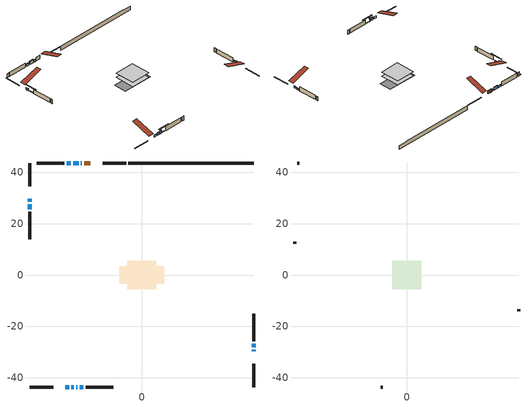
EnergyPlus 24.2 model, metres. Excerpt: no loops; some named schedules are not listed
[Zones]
conditioned space
 floor adiabatic (AdiabaticFloorConstruction): -5.64,-5.64 -5.64,5.64 5.64,5.64 5.64,-5.64 z0.52
 floor foundation (Slab1 construction): -8.72,-3.47 -8.72,3.47 8.72,3.47 8.72,-3.47 z-1.67
 wall outside (RimJoist1 construction): -6.09,43.6 -15.24,43.6 / -43.6,-43.6 -34.46,-43.6 / -43.6,43.6 -43.6,34.46 / 43.6,-43.6 43.6,-34.46 z0.52:0.82
 wall outside (AdiabaticWallConstruction 1): -19.99,43.6 -22.35,43.6 z0.52:2.55
 wall outside (AdiabaticWallConstruction): -29.7,-43.6 -28.28,-43.6 / 43.6,-29.7 43.6,-29.02 / -23.28,43.6 -23.68,43.6 z0.52:1.74; -27.35,-43.6 -26.41,-43.6 z0.52:1.69; -25.49,-43.6 -25.03,-43.6 z0.52:2.3; -43.6,29.7 -43.6,28.53 z0.52:1.46; -24.1,-43.6 -22.75,-43.6 / -43.6,27.61 -43.6,25.57 z0.52:0.93; 43.6,-28.1 43.6,-26.75 z0.52:1.49; -24.61,43.6 -26.74,43.6 z0.52:2.1; -27.67,43.6 -29.22,43.6 z0.52:1.51
 wall outside (Wall1 construction): -30.14,43.6 -40.86,43.6 / -21.82,-43.6 -11.11,-43.6 / -43.6,24.65 -43.6,13.93 / 43.6,-25.82 43.6,-15.11 z0.52:2.96
 wall foundation (FoundationWall1 construction): -5.16,43.6,-1.67 -5.16,43.6,0.52 38.73,43.6,0.52 38.73,43.6,0.24 43.6,43.6,0.24 43.6,43.6,-1.67
 window (WindowConstruction 6): -29.7,-43.6 -28.28,-43.6 z0.52:1.74
 window (WindowConstruction 3): -27.35,-43.6 -26.41,-43.6 z0.52:1.69
 window (WindowConstruction 4): -25.48,-43.6 -25.03,-43.6 z0.52:2.3
 window (WindowConstruction 5): -43.6,29.7 -43.6,28.54 z0.52:1.46
 window (WindowConstruction 9): -24.1,-43.6 -22.75,-43.6 z0.52:0.93
 window (WindowConstruction 10): -43.6,27.61 -43.6,25.58 z0.52:0.93
 window (WindowConstruction 7): 43.6,-29.7 43.6,-29.02 z0.52:1.74
 window (WindowConstruction 8): -23.28,43.6 -23.68,43.6 z0.52:1.74
 window (WindowConstruction): 43.6,-28.1 43.6,-26.75 z0.52:1.49
 window (WindowConstruction 1): -24.61,43.6 -26.74,43.6 z0.52:2.1
 window (WindowConstruction 2): -27.67,43.6 -29.22,43.6 z0.52:1.51
 door (Door): -19.99,43.6 -22.35,43.6 z0.52:2.55
 ceiling adiabatic (AdiabaticFloorConstruction): 5.64,-5.64 5.64,5.64 -5.64,5.64 -5.64,-5.64 z0.52
attic - vented
 floor to conditioned space (Floor1 construction Reversed): -5.64,-5.64 -5.64,5.64 5.64,5.64 5.64,-5.64 z2.96
 wall outside (Wall2 construction): -41.79,43.6 -42.67,43.6 / -10.18,-43.6 -9.29,-43.6 / -43.6,13 -43.6,12.12 / 43.6,-14.18 43.6,-13.29 z0.52:2.96
 roof outside (Roof1 construction): -19.06,43.6,2.96 -19.06,32.61,6.62 -16.17,32.61,6.62 -16.17,43.6,2.96; -30.63,-43.6,2.96 -30.63,-32.61,6.62 -33.53,-32.61,6.62 -33.53,-43.6,2.96; -43.6,30.63,2.96 -32.61,30.63,6.62 -32.61,33.53,6.62 -43.6,33.53,2.96; 43.6,-30.63,2.96 32.61,-30.63,6.62 32.61,-33.53,6.62 43.6,-33.53,2.96
shading: -26.21,-43.6 -27.55,-43.6 -27.55,-44.01 -26.21,-44.01 z1.89; -24.83,-43.6 -25.69,-43.6 -25.69,-44.01 -24.83,-44.01 z2.5; -43.6,28.33 -43.6,29.9 -44.01,29.9 -44.01,28.33 z1.66; -20.11,-43.6 -26.74,-43.6 -26.74,-44.01 -20.11,-44.01 z3.56; -43.6,22.94 -43.6,30.25 -44.01,30.25 -44.01,22.94 z3.56; 43.6,-26.55 43.6,-28.3 44.01,-28.3 44.01,-26.55 z1.69; -26.94,43.6 -24.41,43.6 -24.41,44.01 -26.94,44.01 z2.3; -29.42,43.6 -27.47,43.6 -27.47,44.01 -29.42,44.01 z1.71
[Building]
Building 1: Terrain=Suburbs
[Site:Location]
Edmonton Intl AP_AB: Latitude {deg}=53.31; Longitude {deg}=-113.58; Time Zone {hr}=-7; Elevation {m}=723; Keep Site Location Information=Yes
[Site:GroundTemperature:Shallow]
-1.56185, -3.61833, -3.78302, -2.80711, 1.11059, 5.01004, 8.39065, 10.5322, 10.7141, 8.97234, 5.67794, 1.89811
[Site:WaterMainsTemperature]
Calculation Method=Schedule; Temperature Schedule=mains temperature schedule
[Material] Roughness=Rough; Thermal Absorptance=0.9
Name | Thickness {m} | Conductivity {W/m-K} | Density {kg/m3} | Specific Heat {J/kg-K} | Solar Absorptance | Visible Absorptance
asphalt or fiberglass shingles | 0.00635 | 0.162714 | 1121.4 | 1465.45 | 0.4 | 0.4
ceiling loosefill ins | 0.0846667 | 0.0480833 | 16.02 | 1046.75 | 0.7 | 0.7
ceiling stud and cavity | 0.1397 | 0.0934478 | 65.682 | 1177.47 | 0.7 | 0.7
concrete 4.0 in. | 0.1016 | 1.803125 | 2242.8 | 837.4 | 0.7 | 0.7
concrete 8.0 in. | 0.2032 | 1.803125 | 2242.8 | 837.4 | 0.7 | 0.7
door material | 0.04445 | 0.053851 | 512.64 | 1214.23 | 0.7 | 0.7
exterior vertical ins | 0.0457286 | 0.029427 | 32.04 | 1214.23 | 0.7 | 0.7
floor covering | 0.0127 | 0.0433444 | 54.468 | 1339.84 | 0.6 | 0.6
floor rigid ins; wall rigid ins 1 | 0.512978 | 0.029427 | 32.04 | 1214.23 | 0.7 | 0.7
floor stud and cavity | 0.1397 | 1.75129 | 37.0049 | 1207.88 | 0.7 | 0.7
furniture material conditioned space 1 | 0.1524 | 0.115458 | 640.8 | 1214.23 | 0.6 | 0.6
gypsum board | 0.0127 | 0.160291 | 801 | 837.4 | 0.6 | 0.6
gypsum board 1 | 0.0127 | 0.160291 | 801 | 837.4 | 0.7 | 0.7
osb sheathing 0.5 in. | 0.0127 | 0.115458 | 512.64 | 1214.23 | 0.7 | 0.7
osb sheathing 0.75 in. | 0.01905 | 0.115458 | 512.64 | 1214.23 | 0.7 | 0.7
osb sheathing 2.0 in. | 0.0508 | 0.115458 | 512.64 | 1214.23 | 0.7 | 0.7
rim joist stud and cavity | 0.0508 | 0.0296634 | 125.044 | 1163.47 | 0.6 | 0.6
wall rigid ins | 0.051816 | 0.029427 | 32.04 | 1214.23 | 0.7 | 0.7
wall stud and cavity | 0.1397 | 0.214432 | 139.0536 | 1170.24 | 0.7 | 0.7
wall stud and cavity 1 | 0.0889 | 6.1454 | 50.32683 | 1063.81 | 0.6 | 0.6
wall stud and cavity 2 | 0.0889 | 0.380278 | 52.3479 | 1209.89 | 0.7 | 0.7
wall stud and cavity 3 | 0.0889 | 0.391764 | 83.0341 | 1211.67 | 0.7 | 0.7
wood siding | 0.0254 | 0.102417 | 544.68 | 1172.36 | 0.4 | 0.4
wood siding 1 | 0.00254 | 0.102417 | 544.68 | 1172.36 | 0.4 | 0.4
wood siding 2; wood siding 3; wood siding 4 | 0.0254 | 0.102417 | 544.68 | 1172.36 | 0.7 | 0.7
[WindowMaterial:SimpleGlazingSystem]
Name | U-Factor {W/m2-K} | Solar Heat Gain Coefficient
WindowMaterial | 2.276878 | 0.55
WindowMaterial 1 | 4.25169 | 0.68
WindowMaterial 10 | 6.06013 | 0.59
WindowMaterial 2 | 4.05977 | 0.55
WindowMaterial 3 | 4.08986 | 0.54
WindowMaterial 4 | 3.26882 | 0.48
WindowMaterial 5 | 4.19945 | 0.54
WindowMaterial 6 | 3.31141 | 0.62
WindowMaterial 7 | 3.31141 | 0.61
WindowMaterial 8 | 3.308 | 0.59
WindowMaterial 9 | 5.8438 | 0.6
[Construction]
AdiabaticFloorConstruction: floor stud and cavity, floor rigid ins, osb sheathing 0.75 in., floor covering
AdiabaticWallConstruction: wood siding 3, wall rigid ins 1, wall stud and cavity 2, gypsum board
AdiabaticWallConstruction 1: wood siding 4, wall rigid ins 1, wall stud and cavity 2, gypsum board
Door: door material
Floor1 construction Reversed: gypsum board, ceiling stud and cavity, ceiling loosefill ins
FoundationWall1 construction: concrete 8.0 in., gypsum board 1
furniture construction conditioned space 1: furniture material conditioned space 1
PartitionWallConstruction: gypsum board, wall stud and cavity 3, gypsum board
RimJoist1 construction: wood siding 2, osb sheathing 2.0 in., rim joist stud and cavity
Roof1 construction: asphalt or fiberglass shingles
Slab1 construction: concrete 4.0 in.
Wall1 construction: wood siding, wall rigid ins, osb sheathing 0.5 in., wall stud and cavity, gypsum board
Wall2 construction: wood siding 1, wall stud and cavity 1
WindowConstruction: WindowMaterial
WindowConstruction 1: WindowMaterial 1
WindowConstruction 10: WindowMaterial 10
WindowConstruction 2: WindowMaterial 2
WindowConstruction 3: WindowMaterial 3
WindowConstruction 4: WindowMaterial 4
WindowConstruction 5: WindowMaterial 5
WindowConstruction 6: WindowMaterial 6
WindowConstruction 7: WindowMaterial 7
WindowConstruction 8: WindowMaterial 8
WindowConstruction 9: WindowMaterial 9
[Zone] Multiplier=1; Part of Total Floor Area=Yes
Name | Volume {m3}
attic - vented | 75.7974
conditioned space | 604
[Space]
Name | Zone | Volume {m3}
attic - vented 1 | attic - vented | 75.7974
conditioned space 1 | conditioned space | 604
[ZoneInfiltration:EffectiveLeakageArea]
infil attic - vented 1: Zone or Space=attic - vented 1; Schedule=Always On Discrete; Effective Air Leakage Area {cm2}=4431.65; Stack Coefficient=0.0004244; Wind Coefficient=1.3919e-05
[ZoneMixing]
whole house fan mix: Zone or Space=attic - vented; Schedule=Always On Continuous; Design Flow Rate Calculation Method=Flow/Zone; Design Flow Rate {m3/s}=0; Source Zone or Space=conditioned space
[SurfaceProperty:ExposedFoundationPerimeter]
Slab1: Exposed Perimeter Calculation Method=TotalExposedPerimeter; Total Exposed Perimeter {m}=48.767
[InternalMass] Zone or ZoneList=conditioned space; Space or SpaceList=conditioned space 1
Name | Construction | Surface Area {m2}
furniture mass conditioned space 1 | furniture construction conditioned space 1 | 99.4401
partition wall mass | PartitionWallConstruction | 248.6
[Lights]
interior lighting: Zone or ZoneList or Space or SpaceList=conditioned space 1; Schedule=interior lighting schedule; Design Level Calculation Method=LightingLevel; Lighting Level {W}=343.2; Return Air Fraction=0; Fraction Radiant=0.6; Fraction Visible=0.2; Fraction Replaceable=1
[People]
occupants: Zone or ZoneList or Space or SpaceList=conditioned space 1; Number of People Schedule=occupants schedule; Number of People Calculation Method=People; Number of People=3; Fraction Radiant=0.314171; Sensible Heat Fraction=0.56303; Activity Level Schedule=occupants activity schedule; Carbon Dioxide Generation Rate {m3/s-W}=0; Enable ASHRAE 55 Comfort Warnings=No; Mean Radiant Temperature Calculation Type=EnclosureAveraged
[ElectricEquipment] Zone or ZoneList or Space or SpaceList=conditioned space 1; Design Level Calculation Method=EquipmentLevel
Name | Schedule | Design Level {W} | Fraction Latent | Fraction Radiant | Fraction Lost
clothes dryer | clothes dryer schedule | 140.772 | 0.015 | 0.081 | 0.85
clothes washer | clothes washer schedule | 32.1985 | 0.03 | 0.162 | 0.7
cooking range | cooking range schedule | 215.147 | 0.08 | 0.432 | 0.2
dishwasher | dishwasher schedule | 66.8632 | 0.3 | 0.18 | 0.4
fridge | fridge schedule | 72.9452 | 0 | 0.6 | 0
mech vent bath fan 0 | mech vent bath fan 0 schedule | 50.2 | 0 | 0 | 1
mech vent bath fan 1 | mech vent bath fan 1 schedule | 50.2 | 0 | 0 | 1
mech vent house fan | mech vent house fan schedule | 0 | 0 | 0 | 1
mech vent house fan cfis | mech vent house fan cfis schedule | 0 | 0 | 0 | 0
mech vent range fan 0 | mech vent range fan 0 schedule | 57 | 0 | 0 | 1
misc plug loads | misc plug loads schedule | 494.7 | 0.045 | 0.513 | 0.1
whole house fan | Always On Discrete | 0 | 0 | 0 | 1
[OtherEquipment] Zone or ZoneList or Space or SpaceList=conditioned space 1; Design Level Calculation Method=EquipmentLevel
Name | Fuel Type | Schedule | Design Level {W} | Fraction Latent | Fraction Radiant | Fraction Lost
clothes dryer 1 | Electricity | clothes dryer schedule | 0 | 0.015 | 0.081 | 0.85
cooking range 1 | Electricity | cooking range schedule | 0 | 0.08 | 0.432 | 0.2
general water use latent | None | general water use schedule | 62.594 | 1 | 0 | 0
general water use sensible | None | general water use schedule | -61.6891 | 0 | 0.6 | 0
mech vent house fan latent load | None | Always On Discrete | 0 | 1 | 0 | 0
mech vent house fan sensible load | None | Always On Discrete | 0 | 0 | 0 | 0
water heater energy adjustment1 | NaturalGas | Always On Discrete | 0.01 | 0 | 0 | 1
[ZoneInfiltration:DesignFlowRate] Zone or ZoneList or Space or SpaceList=conditioned space 1; Schedule=Always On Discrete; Design Flow Rate Calculation Method=Flow/Zone; Design Flow Rate {m3/s}=0
infil flow; natural vent flow; whole house fan flow
[AvailabilityManager:Scheduled]
central ac and furnace airloop Availability Manager: Schedule=Always On Discrete
[Foundation:Kiva]
Foundation Kiva 1: Initial Indoor Air Temperature {C}=18; Wall Height Above Grade {m}=0.519989; Wall Depth Below Slab {m}=0.2032; Custom Block Material Name 1=exterior vertical ins; Custom Block Depth 1 {m}=2.189988; Custom Block X Position 1 {m}=0.2159; Custom Block Z Position 1 {m}=0
[Foundation:Kiva:Settings]
Soil Conductivity {W/m-K}=0.849921; Soil Density {kg/m3}=1842.3; Soil Specific Heat {J/kg-K}=418.7; Ground Solar Absorptivity=0.9; Ground Thermal Absorptivity=0.9; Ground Surface Roughness {m}=0.03; Far-Field Width {m}=40; Deep-Ground Boundary Condition=ZeroFlux; Deep-Ground Depth {m}=40; Minimum Cell Dimension {m}=0.2; Maximum Cell Growth Coefficient=3; Simulation Timestep=Timestep
[Exterior:Lights]
exterior lighting: Schedule=exterior lighting schedule; Design Level {W}=75.6
[EnergyManagementSystem:GlobalVariable]
central_ac_and_furnace_airloop_Fan_RTF
infil_program_Qfan
infil_program_Qinf
natural_vent_program_Qnv
natural_vent_program_Qwhf
[EnergyManagementSystem:Sensor]
Name | Output:Variable or Output:Meter Index Key | Output:Variable or Output:Meter
airflow_gain | infil flow | Infiltration Sensible Heat Gain Energy
airflow_gain_1 | natural vent flow | Infiltration Sensible Heat Gain Energy
airflow_gain_2 | whole house fan flow | Infiltration Sensible Heat Gain Energy
airflow_loss | infil flow | Infiltration Sensible Heat Loss Energy
airflow_loss_1 | natural vent flow | Infiltration Sensible Heat Loss Energy
airflow_loss_2 | whole house fan flow | Infiltration Sensible Heat Loss Energy
clg_load_cond |  | Cooling:EnergyTransfer:Zone:CONDITIONED SPACE
clg_sp_s; clg_sp_s_1 | cooling setpoint | Schedule Value
clothes_dryer_exhaust_0_sch_s | clothes dryer exhaust 0 schedule | Schedule Value
cool_season | cooling season schedule | Schedule Value
htg_load_cond |  | Heating:EnergyTransfer:Zone:CONDITIONED SPACE
htg_sp_s; htg_sp_s_1 | heating setpoint | Schedule Value
ig_ee_conv | clothes dryer | Electric Equipment Convective Heating Energy
ig_ee_conv_2 | cooking range | Electric Equipment Convective Heating Energy
ig_ee_conv_4 | fridge | Electric Equipment Convective Heating Energy
ig_ee_conv_5 | misc plug loads | Electric Equipment Convective Heating Energy
ig_ee_conv_6 | whole house fan | Electric Equipment Convective Heating Energy
ig_ee_rad | clothes dryer | Electric Equipment Radiant Heating Energy
ig_ee_rad_2 | cooking range | Electric Equipment Radiant Heating Energy
ig_ee_rad_4 | fridge | Electric Equipment Radiant Heating Energy
ig_ee_rad_5 | misc plug loads | Electric Equipment Radiant Heating Energy
ig_ee_rad_6 | whole house fan | Electric Equipment Radiant Heating Energy
ig_lgt_conv | interior lighting | Lights Convective Heating Energy
ig_lgt_rad | interior lighting | Lights Radiant Heating Energy
ig_lgt_vis | interior lighting | Lights Visible Radiation Heating Energy
ig_oe_conv | clothes dryer 1 | Other Equipment Convective Heating Energy
ig_oe_conv_1 | cooking range 1 | Other Equipment Convective Heating Energy
ig_oe_conv_2 | general water use latent | Other Equipment Convective Heating Energy
ig_oe_conv_3 | general water use sensible | Other Equipment Convective Heating Energy
ig_oe_conv_4 | water heater energy adjustment1 | Other Equipment Convective Heating Energy
ig_oe_rad | clothes dryer 1 | Other Equipment Radiant Heating Energy
ig_oe_rad_1 | cooking range 1 | Other Equipment Radiant Heating Energy
ig_oe_rad_2 | general water use latent | Other Equipment Radiant Heating Energy
ig_oe_rad_3 | general water use sensible | Other Equipment Radiant Heating Energy
ig_oe_rad_4 | water heater energy adjustment1 | Other Equipment Radiant Heating Energy
ig_ppl_conv | occupants | People Convective Heating Energy
ig_ppl_rad | occupants | People Radiant Heating Energy
im_conv | furniture mass conditioned space 1 | Surface Inside Face Convection Heat Gain Energy
im_conv_1 | partition wall mass | Surface Inside Face Convection Heat Gain Energy
im_ig | furniture mass conditioned space 1 | Surface Inside Face Internal Gains Radiation Heat Gain Energy
im_ig_1 | partition wall mass | Surface Inside Face Internal Gains Radiation Heat Gain Energy
im_lgt | furniture mass conditioned space 1 | Surface Inside Face Lights Radiation Heat Gain Energy
im_lgt_1 | partition wall mass | Surface Inside Face Lights Radiation Heat Gain Energy
im_sol | furniture mass conditioned space 1 | Surface Inside Face Solar Radiation Heat Gain Energy
im_sol_1 | partition wall mass | Surface Inside Face Solar Radiation Heat Gain Energy
im_surf | furniture mass conditioned space 1 | Surface Inside Face Net Surface Thermal Radiation Heat Gain Energy
im_surf_1 | partition wall mass | Surface Inside Face Net Surface Thermal Radiation Heat Gain Energy
mech_vent_bath_fan_0_sch_s | mech vent bath fan 0 schedule | Schedule Value
mech_vent_bath_fan_1_sch_s | mech vent bath fan 1 schedule | Schedule Value
mech_vent_range_fan_0_sch_s | mech vent range fan 0 schedule | Schedule Value
mv_conv | mech vent bath fan 0 | Electric Equipment Convective Heating Energy
mv_conv_1 | mech vent bath fan 1 | Electric Equipment Convective Heating Energy
mv_conv_2 | mech vent house fan | Electric Equipment Convective Heating Energy
mv_conv_3 | mech vent house fan cfis | Electric Equipment Convective Heating Energy
mv_conv_4 | mech vent range fan 0 | Electric Equipment Convective Heating Energy
mv_conv_5 | mech vent house fan latent load | Other Equipment Convective Heating Energy
mv_conv_6 | mech vent house fan sensible load | Other Equipment Convective Heating Energy
mv_rad | mech vent bath fan 0 | Electric Equipment Radiant Heating Energy
mv_rad_1 | mech vent bath fan 1 | Electric Equipment Radiant Heating Energy
mv_rad_2 | mech vent house fan | Electric Equipment Radiant Heating Energy
mv_rad_3 | mech vent house fan cfis | Electric Equipment Radiant Heating Energy
mv_rad_4 | mech vent range fan 0 | Electric Equipment Radiant Heating Energy
mv_rad_5 | mech vent house fan latent load | Other Equipment Radiant Heating Energy
mv_rad_6 | mech vent house fan sensible load | Other Equipment Radiant Heating Energy
natural_vent_s | natural vent schedule | Schedule Value
out_pb_s |  | Site Outdoor Air Barometric Pressure
out_wt_s |  | Site Outdoor Air Humidity Ratio
site_vw_s |  | Site Wind Speed
ss_back_out | Window1 | Surface Window Shortwave from Zone Back Out Window Heat Transfer Rate
ss_back_out_1 | Window10 | Surface Window Shortwave from Zone Back Out Window Heat Transfer Rate
ss_back_out_10 | Window9 | Surface Window Shortwave from Zone Back Out Window Heat Transfer Rate
ss_back_out_2 | Window11 | Surface Window Shortwave from Zone Back Out Window Heat Transfer Rate
ss_back_out_3 | Window12 | Surface Window Shortwave from Zone Back Out Window Heat Transfer Rate
ss_back_out_4 | Window13 | Surface Window Shortwave from Zone Back Out Window Heat Transfer Rate
ss_back_out_5 | Window14 | Surface Window Shortwave from Zone Back Out Window Heat Transfer Rate
ss_back_out_6 | Window3 | Surface Window Shortwave from Zone Back Out Window Heat Transfer Rate
ss_back_out_7 | Window4 | Surface Window Shortwave from Zone Back Out Window Heat Transfer Rate
ss_back_out_8 | Window5 | Surface Window Shortwave from Zone Back Out Window Heat Transfer Rate
ss_back_out_9 | Window6 | Surface Window Shortwave from Zone Back Out Window Heat Transfer Rate
ss_conv | Door1 | Surface Inside Face Convection Heat Gain Energy
ss_conv_1 | Window1 | Surface Inside Face Convection Heat Gain Energy
ss_conv_10 | Window6 | Surface Inside Face Convection Heat Gain Energy
ss_conv_11 | Window9 | Surface Inside Face Convection Heat Gain Energy
ss_conv_2 | Window10 | Surface Inside Face Convection Heat Gain Energy
ss_conv_3 | Window11 | Surface Inside Face Convection Heat Gain Energy
ss_conv_4 | Window12 | Surface Inside Face Convection Heat Gain Energy
ss_conv_5 | Window13 | Surface Inside Face Convection Heat Gain Energy
ss_conv_6 | Window14 | Surface Inside Face Convection Heat Gain Energy
ss_conv_7 | Window3 | Surface Inside Face Convection Heat Gain Energy
ss_conv_8 | Window4 | Surface Inside Face Convection Heat Gain Energy
ss_conv_9 | Window5 | Surface Inside Face Convection Heat Gain Energy
ss_ig | Door1 | Surface Inside Face Internal Gains Radiation Heat Gain Energy
ss_ig_1 | Window1 | Surface Inside Face Internal Gains Radiation Heat Gain Energy
ss_ig_10 | Window6 | Surface Inside Face Internal Gains Radiation Heat Gain Energy
ss_ig_11 | Window9 | Surface Inside Face Internal Gains Radiation Heat Gain Energy
ss_ig_2 | Window10 | Surface Inside Face Internal Gains Radiation Heat Gain Energy
ss_ig_3 | Window11 | Surface Inside Face Internal Gains Radiation Heat Gain Energy
ss_ig_4 | Window12 | Surface Inside Face Internal Gains Radiation Heat Gain Energy
ss_ig_5 | Window13 | Surface Inside Face Internal Gains Radiation Heat Gain Energy
ss_ig_6 | Window14 | Surface Inside Face Internal Gains Radiation Heat Gain Energy
ss_ig_7 | Window3 | Surface Inside Face Internal Gains Radiation Heat Gain Energy
ss_ig_8 | Window4 | Surface Inside Face Internal Gains Radiation Heat Gain Energy
ss_ig_9 | Window5 | Surface Inside Face Internal Gains Radiation Heat Gain Energy
ss_lgt | Door1 | Surface Inside Face Lights Radiation Heat Gain Energy
ss_sol | Door1 | Surface Inside Face Solar Radiation Heat Gain Energy
ss_surf | Door1 | Surface Inside Face Net Surface Thermal Radiation Heat Gain Energy
ss_surf_1 | Window1 | Surface Inside Face Net Surface Thermal Radiation Heat Gain Energy
ss_surf_10 | Window6 | Surface Inside Face Net Surface Thermal Radiation Heat Gain Energy
ss_surf_11 | Window9 | Surface Inside Face Net Surface Thermal Radiation Heat Gain Energy
ss_surf_2 | Window10 | Surface Inside Face Net Surface Thermal Radiation Heat Gain Energy
ss_surf_3 | Window11 | Surface Inside Face Net Surface Thermal Radiation Heat Gain Energy
ss_surf_4 | Window12 | Surface Inside Face Net Surface Thermal Radiation Heat Gain Energy
ss_surf_5 | Window13 | Surface Inside Face Net Surface Thermal Radiation Heat Gain Energy
ss_surf_6 | Window14 | Surface Inside Face Net Surface Thermal Radiation Heat Gain Energy
ss_surf_7 | Window3 | Surface Inside Face Net Surface Thermal Radiation Heat Gain Energy
ss_surf_8 | Window4 | Surface Inside Face Net Surface Thermal Radiation Heat Gain Energy
ss_surf_9 | Window5 | Surface Inside Face Net Surface Thermal Radiation Heat Gain Energy
ss_trans_in | Window1 | Surface Window Transmitted Solar Radiation Rate
ss_trans_in_1 | Window10 | Surface Window Transmitted Solar Radiation Rate
ss_trans_in_10 | Window9 | Surface Window Transmitted Solar Radiation Rate
ss_trans_in_2 | Window11 | Surface Window Transmitted Solar Radiation Rate
ss_trans_in_3 | Window12 | Surface Window Transmitted Solar Radiation Rate
ss_trans_in_4 | Window13 | Surface Window Transmitted Solar Radiation Rate
ss_trans_in_5 | Window14 | Surface Window Transmitted Solar Radiation Rate
ss_trans_in_6 | Window3 | Surface Window Transmitted Solar Radiation Rate
ss_trans_in_7 | Window4 | Surface Window Transmitted Solar Radiation Rate
ss_trans_in_8 | Window5 | Surface Window Transmitted Solar Radiation Rate
ss_trans_in_9 | Window6 | Surface Window Transmitted Solar Radiation Rate
ss_trans_out | Window1 | Surface Inside Face Initial Transmitted Diffuse Transmitted Out Window Solar Radiation Rate
ss_trans_out_1 | Window10 | Surface Inside Face Initial Transmitted Diffuse Transmitted Out Window Solar Radiation Rate
ss_trans_out_10 | Window9 | Surface Inside Face Initial Transmitted Diffuse Transmitted Out Window Solar Radiation Rate
ss_trans_out_2 | Window11 | Surface Inside Face Initial Transmitted Diffuse Transmitted Out Window Solar Radiation Rate
ss_trans_out_3 | Window12 | Surface Inside Face Initial Transmitted Diffuse Transmitted Out Window Solar Radiation Rate
ss_trans_out_4 | Window13 | Surface Inside Face Initial Transmitted Diffuse Transmitted Out Window Solar Radiation Rate
ss_trans_out_5 | Window14 | Surface Inside Face Initial Transmitted Diffuse Transmitted Out Window Solar Radiation Rate
ss_trans_out_6 | Window3 | Surface Inside Face Initial Transmitted Diffuse Transmitted Out Window Solar Radiation Rate
ss_trans_out_7 | Window4 | Surface Inside Face Initial Transmitted Diffuse Transmitted Out Window Solar Radiation Rate
ss_trans_out_8 | Window5 | Surface Inside Face Initial Transmitted Diffuse Transmitted Out Window Solar Radiation Rate
ss_trans_out_9 | Window6 | Surface Inside Face Initial Transmitted Diffuse Transmitted Out Window Solar Radiation Rate
s_conv | Floor1 | Surface Inside Face Convection Heat Gain Energy
s_conv_1 | FoundationWall1 | Surface Inside Face Convection Heat Gain Energy
s_conv_10 | Wall1:180 | Surface Inside Face Convection Heat Gain Energy
s_conv_11 | Wall1:270 | Surface Inside Face Convection Heat Gain Energy
s_conv_12 | Wall1:90 | Surface Inside Face Convection Heat Gain Energy
s_conv_2 | inferred conditioned ceiling | Surface Inside Face Convection Heat Gain Energy
s_conv_3 | inferred conditioned floor | Surface Inside Face Convection Heat Gain Energy
s_conv_4 | RimJoist1:0 | Surface Inside Face Convection Heat Gain Energy
s_conv_5 | RimJoist1:180 | Surface Inside Face Convection Heat Gain Energy
s_conv_6 | RimJoist1:270 | Surface Inside Face Convection Heat Gain Energy
s_conv_7 | RimJoist1:90 | Surface Inside Face Convection Heat Gain Energy
s_conv_8 | Slab1 | Surface Inside Face Convection Heat Gain Energy
s_conv_9 | Wall1:0 | Surface Inside Face Convection Heat Gain Energy
s_ig | Floor1 | Surface Inside Face Internal Gains Radiation Heat Gain Energy
s_ig_1 | FoundationWall1 | Surface Inside Face Internal Gains Radiation Heat Gain Energy
s_ig_10 | Wall1:180 | Surface Inside Face Internal Gains Radiation Heat Gain Energy
s_ig_11 | Wall1:270 | Surface Inside Face Internal Gains Radiation Heat Gain Energy
s_ig_12 | Wall1:90 | Surface Inside Face Internal Gains Radiation Heat Gain Energy
s_ig_2 | inferred conditioned ceiling | Surface Inside Face Internal Gains Radiation Heat Gain Energy
s_ig_3 | inferred conditioned floor | Surface Inside Face Internal Gains Radiation Heat Gain Energy
s_ig_4 | RimJoist1:0 | Surface Inside Face Internal Gains Radiation Heat Gain Energy
s_ig_5 | RimJoist1:180 | Surface Inside Face Internal Gains Radiation Heat Gain Energy
s_ig_6 | RimJoist1:270 | Surface Inside Face Internal Gains Radiation Heat Gain Energy
s_ig_7 | RimJoist1:90 | Surface Inside Face Internal Gains Radiation Heat Gain Energy
s_ig_8 | Slab1 | Surface Inside Face Internal Gains Radiation Heat Gain Energy
s_ig_9 | Wall1:0 | Surface Inside Face Internal Gains Radiation Heat Gain Energy
s_lgt | Floor1 | Surface Inside Face Lights Radiation Heat Gain Energy
s_lgt_1 | FoundationWall1 | Surface Inside Face Lights Radiation Heat Gain Energy
